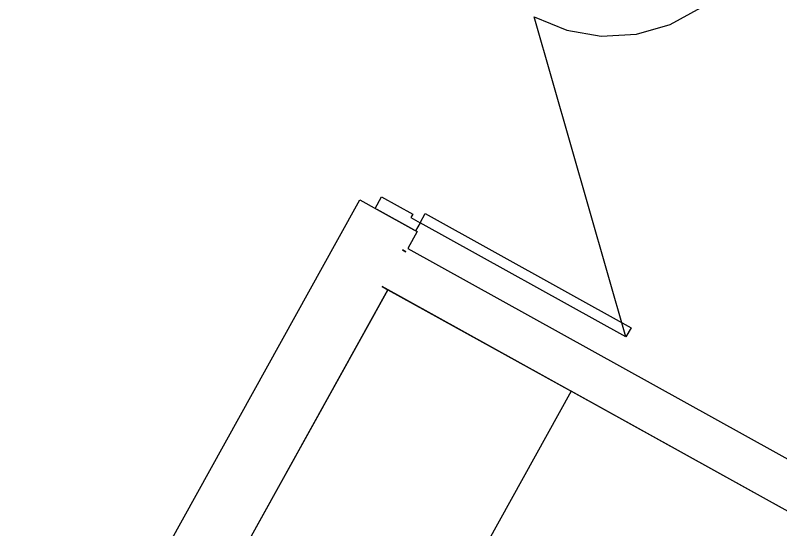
# Model space of a CAD drawing. Header units: metres. Extents: x 3.2 to 22.3, y 0.7 to 22.8.
# Drawn here: x 12.991 to 14.142, y 6.67 to 7.444 of the extents above; entities that cross this region are included whole.
import ezdxf

# ---------------------------------------------------------------- set-up
doc = ezdxf.new("R2010")
doc.units = ezdxf.units.M
doc.layers.add('ARREDI', color=9, linetype='Continuous')
doc.layers.add('PARETI_STRUTTURE', color=7, linetype='Continuous')

msp = doc.modelspace()

# ---------------------------------------------------------------- linework, layer by layer
at = {"layer": 'ARREDI'}
msp.add_lwpolyline([(13.3182, 6.6105), (13.5516, 7.0315), (13.8271, 6.8788), (13.7006, 6.6506)], close=True, dxfattribs=at)
at = {"layer": 'PARETI_STRUTTURE'}
for points in [[(13.9097, 6.9605), (13.5998, 7.1323), (13.6074, 7.1461), (13.9174, 6.9743), (13.9097, 6.9605), (13.7716, 7.4423), (13.8205, 7.422), (13.8726, 7.413), (13.9254, 7.4159), (13.9763, 7.4305), (14.0226, 7.4561), (14.0621, 7.4913), (14.0928, 7.5344)], [(13.4764, 7.1071), (13.5094, 7.1667)], [(13.5094, 7.1667), (13.5353, 7.1524)], [(13.5325, 7.1539), (13.5421, 7.1711), (13.5889, 7.1452), (13.586, 7.14), (13.5998, 7.1324), (13.5931, 7.1203)], [(13.5904, 7.1218), (13.5353, 7.1524)], [(13.5353, 7.1524), (13.5904, 7.1218)], [(13.5904, 7.1218), (13.5955, 7.119), (13.5815, 7.0937)], [(13.2479, 6.6339), (13.2221, 6.6483), (13.4764, 7.1071)], [(13.5735, 7.0914), (13.5787, 7.0885)], [(13.5787, 7.0885), (13.5735, 7.0914)], [(13.5815, 7.0937), (15.8379, 5.8429)], [(13.543, 7.0363), (13.5516, 7.0315), (13.3154, 6.6055), (13.3068, 6.6103), (13.3154, 6.6055), (12.9909, 6.0201)], [(15.8647, 5.7492), (13.543, 7.0363)], [(15.7449, 5.6144), (15.7191, 5.6287), (15.8044, 5.7826), (13.8271, 6.8788)]]:
    msp.add_lwpolyline(points, dxfattribs=at)

doc.saveas('drawing.dxf')
